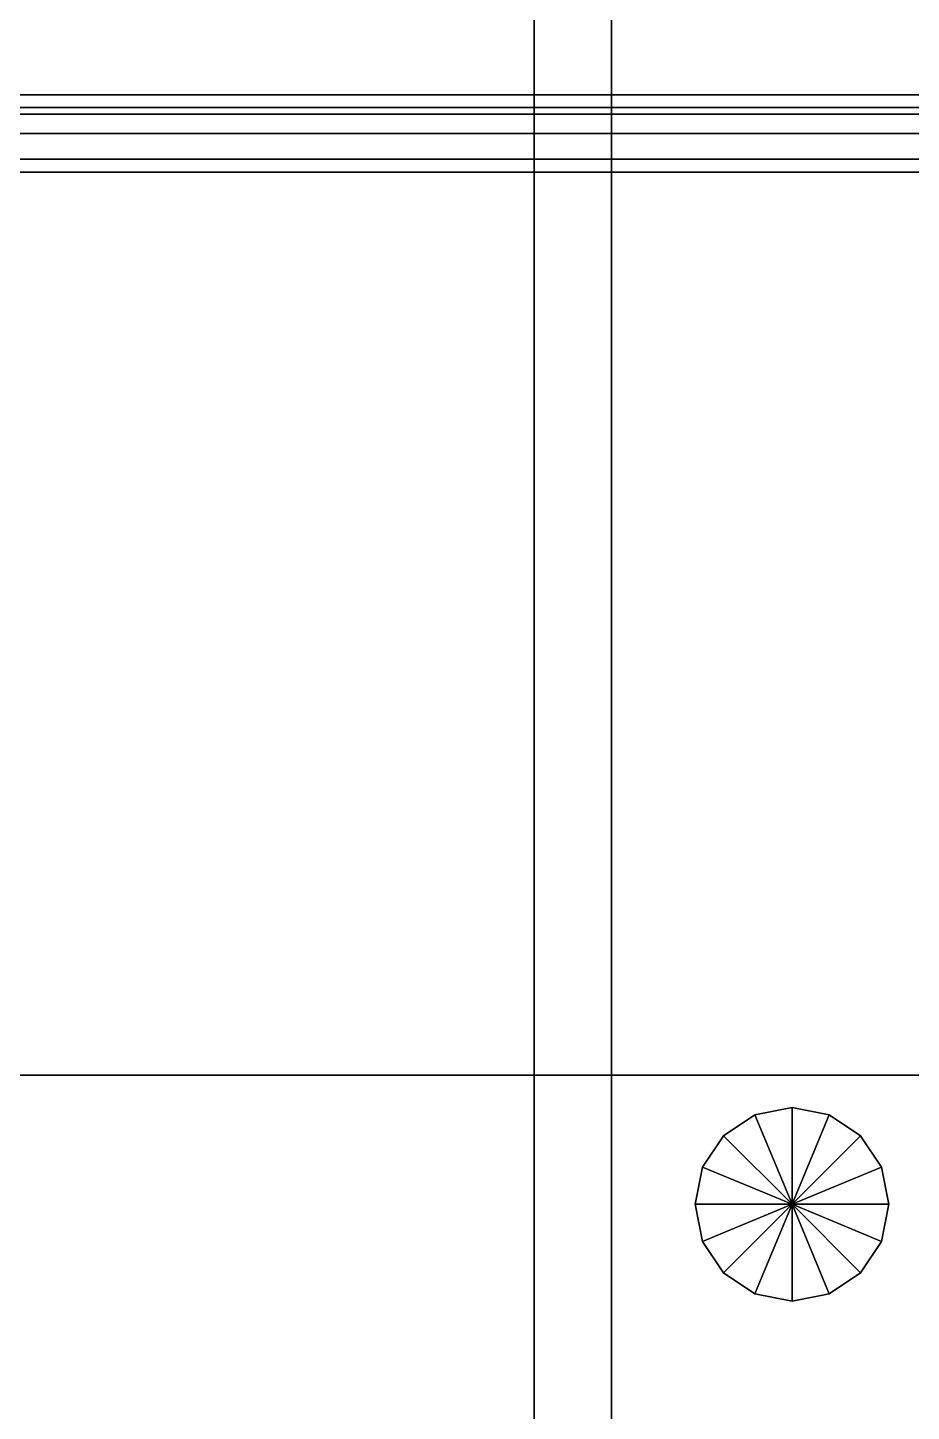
# Model space of a CAD drawing. Header units: millimetres. Extents: x -8000 to 18500, y -500 to 32500.
# Drawn here: x 2307 to 2992, y 10640 to 11712 of the extents above; entities that cross this region are included whole.
import ezdxf

# ---------------------------------------------------------------- set-up
doc = ezdxf.new("R2010")
doc.units = ezdxf.units.MM
for name, color, linetype in [('3D-CANOPY', 7, 'Continuous'), ('3D-LIGHTS', 7, 'Continuous'), ('3D-PERGOLA', 7, 'Continuous'), ('3D-SITE', 7, 'Continuous'), ('3D-SLABS', 7, 'Continuous'), ('3D-STAIRS', 7, 'Continuous')]:
    doc.layers.add(name, color=color, linetype=linetype)

msp = doc.modelspace()

# ---------------------------------------------------------------- linework, layer by layer
at = {"layer": '3D-CANOPY', "color": 7}
for points in [[(1700, 11610, 3340), (1700, 11650, 3340), (4900, 11650, 3340), (4900, 11610, 3340)], [(1700, 11650, 3340), (1700, 11650, 3760), (4900, 11650, 3760), (4900, 11650, 3340)], [(1700, 11610, 3760), (4900, 11610, 3760), (4900, 11650, 3760), (1700, 11650, 3760)], [(1580, 10000, 3400), (1580, 11630, 3400), (5020, 11630, 3400), (5020, 10000, 3400)], [(1580, 11630, 3400), (1580, 11630, 3425), (5020, 11630, 3425), (5020, 11630, 3400)], [(1580, 10000, 3425), (5020, 10000, 3425), (5020, 11630, 3425), (1580, 11630, 3425)], [(1700, 11610, 3340), (4900, 11610, 3340), (4900, 11610, 3760), (1700, 11610, 3760)], [(1600, 10000, 3400), (1600, 11600, 3400), (5000, 11600, 3400), (5000, 10000, 3400)], [(1600, 11600, 3400), (1600, 11600, 3530), (5000, 11600, 3530), (5000, 11600, 3400)], [(1600, 10000, 3530), (5000, 10000, 3530), (5000, 11600, 3530), (1600, 11600, 3530)]]:
    msp.add_3dface(points, dxfattribs=at)
at = {"layer": '3D-LIGHTS', "color": 7}
for points in [[(1780, 11645, 3440), (1780, 11660, 3440), (4820, 11660, 3440), (4820, 11645, 3440)], [(1780, 11660, 3440), (1780, 11660, 3660), (4820, 11660, 3660), (4820, 11660, 3440)], [(1780, 11645, 3660), (4820, 11645, 3660), (4820, 11660, 3660), (1780, 11660, 3660)], [(1780, 11645, 3440), (4820, 11645, 3440), (4820, 11645, 3660), (1780, 11645, 3660)], [(2900, 10875, 3390), (2871.3, 10869.3, 3390), (2871.3, 10869.3, 3402), (2900, 10875, 3402)], [(2900, 10800, 3402), (2900, 10875, 3402), (2871.3, 10869.3, 3402), (2900, 10800, 3402)], [(2900, 10800, 3390), (2871.3, 10869.3, 3390), (2900, 10875, 3390), (2900, 10800, 3390)], [(2928.7, 10869.3, 3390), (2900, 10875, 3390), (2900, 10875, 3402), (2928.7, 10869.3, 3402)], [(2900, 10800, 3402), (2928.7, 10869.3, 3402), (2900, 10875, 3402), (2900, 10800, 3402)], [(2900, 10800, 3390), (2900, 10875, 3390), (2928.7, 10869.3, 3390), (2900, 10800, 3390)], [(2871.3, 10869.3, 3390), (2847, 10853, 3390), (2847, 10853, 3402), (2871.3, 10869.3, 3402)], [(2900, 10800, 3402), (2871.3, 10869.3, 3402), (2847, 10853, 3402), (2900, 10800, 3402)], [(2900, 10800, 3390), (2847, 10853, 3390), (2871.3, 10869.3, 3390), (2900, 10800, 3390)], [(2900, 10800, 3402), (2953, 10853, 3402), (2928.7, 10869.3, 3402), (2900, 10800, 3402)], [(2900, 10800, 3390), (2928.7, 10869.3, 3390), (2953, 10853, 3390), (2900, 10800, 3390)], [(2953, 10853, 3390), (2928.7, 10869.3, 3390), (2928.7, 10869.3, 3402), (2953, 10853, 3402)], [(2847, 10853, 3390), (2830.7, 10828.7, 3390), (2830.7, 10828.7, 3402), (2847, 10853, 3402)], [(2900, 10800, 3402), (2847, 10853, 3402), (2830.7, 10828.7, 3402), (2900, 10800, 3402)], [(2900, 10800, 3390), (2830.7, 10828.7, 3390), (2847, 10853, 3390), (2900, 10800, 3390)], [(2900, 10800, 3402), (2969.3, 10828.7, 3402), (2953, 10853, 3402), (2900, 10800, 3402)], [(2900, 10800, 3390), (2953, 10853, 3390), (2969.3, 10828.7, 3390), (2900, 10800, 3390)], [(2969.3, 10828.7, 3390), (2953, 10853, 3390), (2953, 10853, 3402), (2969.3, 10828.7, 3402)], [(2830.7, 10828.7, 3390), (2825, 10800, 3390), (2825, 10800, 3402), (2830.7, 10828.7, 3402)], [(2900, 10800, 3402), (2830.7, 10828.7, 3402), (2825, 10800, 3402), (2900, 10800, 3402)], [(2900, 10800, 3390), (2825, 10800, 3390), (2830.7, 10828.7, 3390), (2900, 10800, 3390)], [(2900, 10800, 3402), (2975, 10800, 3402), (2969.3, 10828.7, 3402), (2900, 10800, 3402)], [(2900, 10800, 3390), (2969.3, 10828.7, 3390), (2975, 10800, 3390), (2900, 10800, 3390)], [(2975, 10800, 3390), (2969.3, 10828.7, 3390), (2969.3, 10828.7, 3402), (2975, 10800, 3402)], [(2825, 10800, 3390), (2830.7, 10771.3, 3390), (2830.7, 10771.3, 3402), (2825, 10800, 3402)], [(2900, 10800, 3402), (2825, 10800, 3402), (2830.7, 10771.3, 3402), (2900, 10800, 3402)], [(2900, 10800, 3390), (2830.7, 10771.3, 3390), (2825, 10800, 3390), (2900, 10800, 3390)], [(2900, 10800, 3402), (2830.7, 10771.3, 3402), (2847, 10747, 3402), (2900, 10800, 3402)], [(2900, 10800, 3390), (2847, 10747, 3390), (2830.7, 10771.3, 3390), (2900, 10800, 3390)], [(2900, 10800, 3402), (2847, 10747, 3402), (2871.3, 10730.7, 3402), (2900, 10800, 3402)], [(2900, 10800, 3390), (2871.3, 10730.7, 3390), (2847, 10747, 3390), (2900, 10800, 3390)], [(2900, 10800, 3402), (2871.3, 10730.7, 3402), (2900, 10725, 3402), (2900, 10800, 3402)], [(2900, 10800, 3390), (2900, 10725, 3390), (2871.3, 10730.7, 3390), (2900, 10800, 3390)], [(2900, 10800, 3402), (2900, 10725, 3402), (2928.7, 10730.7, 3402), (2900, 10800, 3402)], [(2900, 10800, 3390), (2928.7, 10730.7, 3390), (2900, 10725, 3390), (2900, 10800, 3390)], [(2900, 10800, 3402), (2928.7, 10730.7, 3402), (2953, 10747, 3402), (2900, 10800, 3402)], [(2900, 10800, 3390), (2953, 10747, 3390), (2928.7, 10730.7, 3390), (2900, 10800, 3390)], [(2900, 10800, 3402), (2953, 10747, 3402), (2969.3, 10771.3, 3402), (2900, 10800, 3402)], [(2900, 10800, 3390), (2969.3, 10771.3, 3390), (2953, 10747, 3390), (2900, 10800, 3390)], [(2900, 10800, 3402), (2969.3, 10771.3, 3402), (2975, 10800, 3402), (2900, 10800, 3402)], [(2900, 10800, 3390), (2975, 10800, 3390), (2969.3, 10771.3, 3390), (2900, 10800, 3390)], [(2969.3, 10771.3, 3390), (2975, 10800, 3390), (2975, 10800, 3402), (2969.3, 10771.3, 3402)], [(2830.7, 10771.3, 3390), (2847, 10747, 3390), (2847, 10747, 3402), (2830.7, 10771.3, 3402)], [(2953, 10747, 3390), (2969.3, 10771.3, 3390), (2969.3, 10771.3, 3402), (2953, 10747, 3402)], [(2847, 10747, 3390), (2871.3, 10730.7, 3390), (2871.3, 10730.7, 3402), (2847, 10747, 3402)], [(2928.7, 10730.7, 3390), (2953, 10747, 3390), (2953, 10747, 3402), (2928.7, 10730.7, 3402)], [(2871.3, 10730.7, 3390), (2900, 10725, 3390), (2900, 10725, 3402), (2871.3, 10730.7, 3402)], [(2900, 10725, 3390), (2928.7, 10730.7, 3390), (2928.7, 10730.7, 3402), (2900, 10725, 3402)]]:
    msp.add_3dface(points, dxfattribs=at)
at = {"layer": '3D-PERGOLA', "color": 7}
for points in [[(2700, 10000, 6780), (2700, 12480, 6780), (2760, 12480, 6780), (2760, 10000, 6780)], [(2700, 10000, 6780), (2700, 10000, 6900), (2700, 12480, 6900), (2700, 12480, 6780)], [(2700, 10000, 6900), (2760, 10000, 6900), (2760, 12480, 6900), (2700, 12480, 6900)], [(2760, 10000, 6780), (2760, 12480, 6780), (2760, 12480, 6900), (2760, 10000, 6900)]]:
    msp.add_3dface(points, dxfattribs=at)
at = {"layer": '3D-SITE', "color": 7}
for points in [[(-3000, 9900, -30), (-3000, 25500, -30), (13000, 25500, -30), (13000, 9900, -30)], [(-3000, 9900), (13000, 9900), (13000, 25500), (-3000, 25500)]]:
    msp.add_3dface(points, dxfattribs=at)
at = {"layer": '3D-SLABS', "color": 7}
for points in [[(0, 10000, 3800), (0, 12500, 3800), (10000, 12500, 3800), (10000, 10000, 3800)], [(0, 10000, 3950), (10000, 10000, 3950), (10000, 12500, 3950), (0, 12500, 3950)]]:
    msp.add_3dface(points, dxfattribs=at)
at = {"layer": '3D-STAIRS', "color": 7}
for points in [[(1600, 10600), (1600, 10900), (4200, 10900), (4200, 10600)], [(1600, 10900), (1600, 10900, 200), (4200, 10900, 200), (4200, 10900)], [(1600, 10600, 200), (4200, 10600, 200), (4200, 10900, 200), (1600, 10900, 200)]]:
    msp.add_3dface(points, dxfattribs=at)

doc.saveas('drawing.dxf')
